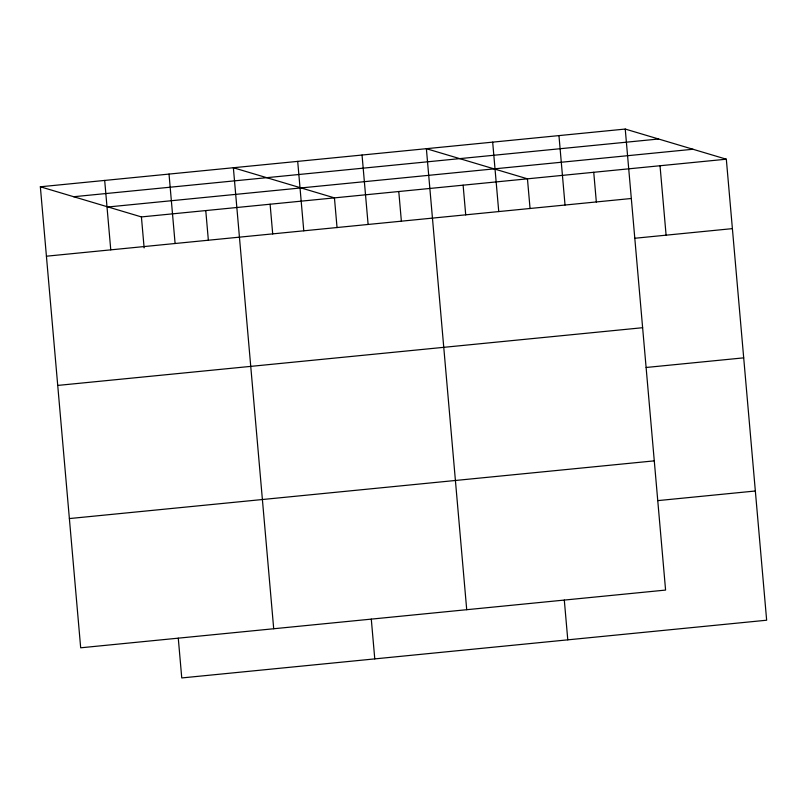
<?xml version="1.0" encoding="UTF-8"?>
<svg xmlns="http://www.w3.org/2000/svg" width="807" height="807" viewBox="0 0 807 807"><rect width="100%" height="100%" fill="white"/><g stroke="black" fill="none" stroke-linecap="round" stroke-linejoin="round"><path stroke-width="1.21" d="M625.243 129.059L665.583 590.078L80.68 647.799L40.35 186.78L625.243 129.059L726.32 159.201L766.65 620.22L181.757 677.941L178.276 638.176M73.699 196.726L658.603 139.006M108.067 206.975L692.961 149.255M40.35 186.78L141.417 216.922L726.32 159.201M46.423 256.202L631.316 198.492M634.837 238.257L732.393 228.633M57.731 385.423L642.624 327.713M646.145 367.478L743.691 357.854M69.382 518.568L654.275 460.858M657.786 500.622L755.342 490.999M660.025 165.748L666.098 235.17M593.74 172.284L596.343 202.043M558.958 135.606L565.031 205.028M530.058 208.579L527.455 178.831L426.378 148.69L466.718 609.709M564.305 600.085L567.785 639.85M492.673 142.143L498.746 211.565M463.117 185.176L465.72 214.924M398.779 191.521L401.382 221.279M362.04 155.035L368.113 224.457M337.044 227.624L334.441 197.876L233.364 167.735L273.704 628.754M371.291 619.13L374.771 658.895M297.702 161.38L303.775 230.812M270.103 204.221L272.705 233.969M205.765 210.566L208.367 240.325M169.026 174.08L175.099 243.502M141.417 216.922L144.13 247.91M104.688 180.425L110.761 249.857"/></g></svg>
